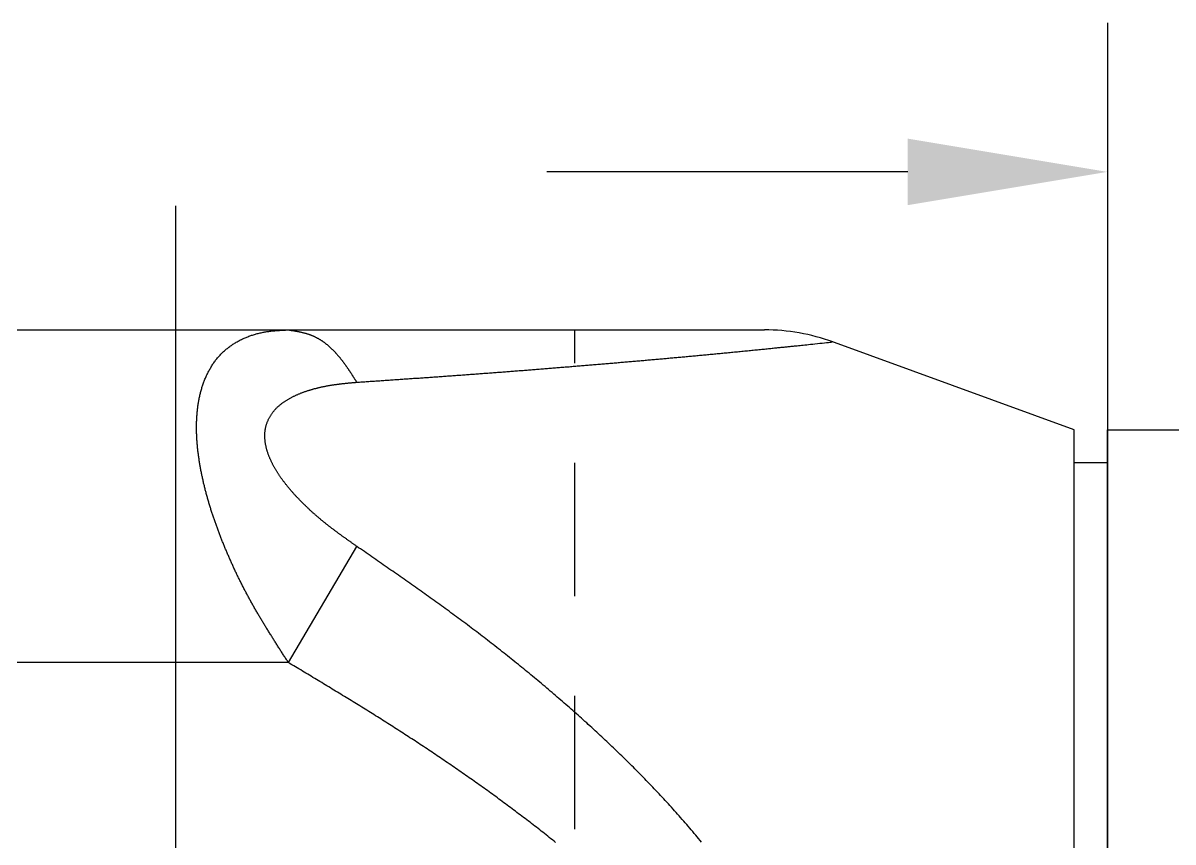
# Model space of a CAD drawing. Extents: x -21 to 142, y 71 to 261.
# Drawn here: x 83.25 to 100.52, y 148.47 to 160.78 of the extents above; entities that cross this region are included whole.
import ezdxf

# ---------------------------------------------------------------- set-up
doc = ezdxf.new("R2010")
doc.units = 0
doc.linetypes.add('CENTER', pattern=[17.5, 13, -1.5, 1.5, -1.5])
doc.linetypes.add('DASHED', pattern=[3.5, 2, -1.5])
doc.layers.get('0').update_dxf_attribs({"linetype": 'CONTINUOUS'})
doc.layers.add('CENTER', color=1, linetype='CENTER')

# ---------------------------------------------------------------- blocks, each defined once
blk = doc.blocks.new('*U3')
blk.add_lwpolyline([(96.539, 158.541), (91.117, 158.541)])
blk.add_solid([(96.539, 159.041), (99.539, 158.541), (96.539, 158.041)])

msp = doc.modelspace()

# ---------------------------------------------------------------- linework, layer by layer
msp.add_line((99.539, 160.778), (99.539, 156.304))
at = {"color": 7, "linetype": 'CONTINUOUS'}
for p, q in [((79.039, 156.167), (94.389, 156.167)), ((99.039, 154.667), (95.384, 155.997)), ((99.039, 132.668), (99.039, 154.667)), ((99.539, 127.667), (99.539, 154.667)), ((99.539, 154.667), (108.699, 154.667)), ((99.539, 154.167), (99.039, 154.167)), ((87.235, 151.167), (88.261, 152.914)), ((87.235, 151.167), (79.039, 151.167))]:
    msp.add_line(p, q, dxfattribs=at)
at = {"color": 3, "linetype": 'DASHED'}
msp.add_line((91.539, 131.167), (91.539, 156.167), dxfattribs=at)
at = {"color": 7}
for points in [[(87.235, 151.167, 0), (87.227, 151.18, 0), (87.219, 151.192, 0), (87.211, 151.204, 0), (87.203, 151.217, 0), (87.195, 151.229, 0), (87.186, 151.242, 0), (87.178, 151.254, 0), (87.171, 151.266, 0), (87.162, 151.279, 0), (87.154, 151.291, 0), (87.146, 151.304, 0), (87.138, 151.316, 0), (87.13, 151.329, 0), (87.122, 151.341, 0), (87.114, 151.353, 0), (87.106, 151.366, 0), (87.098, 151.378, 0), (87.09, 151.391, 0), (87.082, 151.403, 0), (87.074, 151.416, 0), (87.067, 151.428, 0), (87.059, 151.44, 0), (87.051, 151.453, 0), (87.043, 151.465, 0), (87.035, 151.478, 0), (87.027, 151.49, 0), (87.019, 151.503, 0), (87.011, 151.515, 0), (87.003, 151.528, 0), (86.995, 151.54, 0), (86.987, 151.553, 0), (86.98, 151.565, 0), (86.972, 151.578, 0), (86.964, 151.59, 0), (86.956, 151.603, 0), (86.948, 151.615, 0), (86.94, 151.628, 0), (86.933, 151.641, 0), (86.925, 151.653, 0), (86.917, 151.666, 0), (86.909, 151.678, 0), (86.901, 151.691, 0), (86.894, 151.703, 0), (86.886, 151.716, 0), (86.878, 151.729, 0), (86.871, 151.741, 0), (86.863, 151.754, 0), (86.855, 151.766, 0), (86.848, 151.779, 0), (86.84, 151.792, 0), (86.832, 151.804, 0), (86.825, 151.817, 0), (86.817, 151.83, 0), (86.81, 151.842, 0), (86.802, 151.855, 0), (86.795, 151.868, 0), (86.787, 151.881, 0), (86.78, 151.893, 0), (86.772, 151.906, 0), (86.765, 151.919, 0), (86.757, 151.932, 0), (86.75, 151.944, 0), (86.743, 151.957, 0), (86.735, 151.97, 0), (86.728, 151.983, 0), (86.721, 151.996, 0), (86.713, 152.009, 0), (86.706, 152.021, 0), (86.699, 152.034, 0), (86.692, 152.047, 0), (86.684, 152.06, 0), (86.677, 152.073, 0), (86.67, 152.086, 0), (86.663, 152.099, 0), (86.656, 152.112, 0), (86.649, 152.125, 0), (86.642, 152.138, 0), (86.635, 152.151, 0), (86.628, 152.164, 0), (86.621, 152.177, 0), (86.614, 152.19, 0), (86.607, 152.203, 0), (86.6, 152.216, 0), (86.593, 152.229, 0), (86.586, 152.242, 0), (86.579, 152.255, 0), (86.572, 152.268, 0), (86.566, 152.281, 0), (86.559, 152.294, 0), (86.552, 152.308, 0), (86.545, 152.321, 0), (86.539, 152.334, 0), (86.532, 152.347, 0), (86.525, 152.36, 0), (86.519, 152.374, 0), (86.512, 152.387, 0), (86.505, 152.4, 0), (86.499, 152.413, 0), (86.492, 152.426, 0), (86.486, 152.44, 0), (86.479, 152.453, 0), (86.473, 152.466, 0), (86.466, 152.48, 0), (86.46, 152.493, 0), (86.454, 152.506, 0), (86.447, 152.52, 0), (86.441, 152.533, 0), (86.434, 152.546, 0), (86.428, 152.56, 0), (86.422, 152.573, 0), (86.416, 152.587, 0), (86.409, 152.6, 0), (86.403, 152.613, 0), (86.397, 152.627, 0), (86.391, 152.64, 0), (86.385, 152.654, 0), (86.379, 152.667, 0), (86.373, 152.681, 0), (86.367, 152.694, 0), (86.361, 152.708, 0), (86.355, 152.721, 0), (86.349, 152.735, 0), (86.343, 152.748, 0), (86.337, 152.762, 0), (86.331, 152.775, 0), (86.325, 152.789, 0), (86.319, 152.802, 0), (86.313, 152.816, 0), (86.307, 152.83, 0), (86.302, 152.843, 0), (86.296, 152.857, 0), (86.29, 152.87, 0), (86.284, 152.884, 0), (86.279, 152.898, 0), (86.273, 152.911, 0), (86.267, 152.925, 0), (86.262, 152.939, 0), (86.256, 152.952, 0), (86.251, 152.966, 0), (86.245, 152.98, 0), (86.24, 152.994, 0), (86.234, 153.007, 0), (86.229, 153.021, 0), (86.224, 153.035, 0), (86.218, 153.049, 0), (86.213, 153.062, 0), (86.207, 153.076, 0), (86.202, 153.09, 0), (86.197, 153.104, 0), (86.192, 153.118, 0), (86.186, 153.131, 0), (86.181, 153.145, 0), (86.176, 153.159, 0), (86.171, 153.173, 0), (86.166, 153.187, 0), (86.161, 153.201, 0), (86.156, 153.215, 0), (86.151, 153.229, 0), (86.146, 153.243, 0), (86.141, 153.256, 0), (86.136, 153.27, 0), (86.131, 153.284, 0), (86.126, 153.298, 0), (86.121, 153.312, 0), (86.117, 153.326, 0), (86.112, 153.34, 0), (86.107, 153.354, 0), (86.102, 153.368, 0), (86.098, 153.382, 0), (86.093, 153.396, 0), (86.088, 153.41, 0), (86.084, 153.424, 0), (86.079, 153.439, 0), (86.075, 153.453, 0), (86.07, 153.467, 0), (86.066, 153.481, 0), (86.062, 153.495, 0), (86.057, 153.509, 0), (86.053, 153.523, 0), (86.049, 153.537, 0), (86.044, 153.551, 0), (86.04, 153.566, 0), (86.036, 153.58, 0), (86.032, 153.594, 0), (86.028, 153.608, 0), (86.024, 153.622, 0), (86.02, 153.637, 0), (86.016, 153.651, 0), (86.012, 153.665, 0), (86.008, 153.679, 0), (86.004, 153.694, 0), (86, 153.708, 0), (85.996, 153.722, 0), (85.993, 153.737, 0), (85.989, 153.751, 0), (85.985, 153.765, 0), (85.981, 153.779, 0), (85.978, 153.794, 0), (85.974, 153.808, 0), (85.971, 153.823, 0), (85.967, 153.837, 0), (85.964, 153.851, 0), (85.96, 153.866, 0), (85.957, 153.88, 0), (85.954, 153.894, 0), (85.951, 153.909, 0), (85.947, 153.923, 0), (85.944, 153.938, 0), (85.941, 153.952, 0), (85.938, 153.967, 0), (85.935, 153.981, 0), (85.932, 153.996, 0), (85.929, 154.01, 0), (85.926, 154.025, 0), (85.923, 154.039, 0), (85.92, 154.054, 0), (85.918, 154.068, 0), (85.915, 154.083, 0), (85.912, 154.097, 0), (85.91, 154.112, 0), (85.907, 154.126, 0), (85.905, 154.141, 0), (85.902, 154.156, 0), (85.9, 154.17, 0), (85.897, 154.185, 0), (85.895, 154.199, 0), (85.893, 154.214, 0), (85.891, 154.229, 0), (85.888, 154.243, 0), (85.886, 154.258, 0), (85.884, 154.273, 0), (85.882, 154.287, 0), (85.881, 154.302, 0), (85.879, 154.317, 0), (85.877, 154.331, 0), (85.875, 154.346, 0), (85.874, 154.361, 0), (85.872, 154.375, 0), (85.87, 154.39, 0), (85.869, 154.405, 0), (85.867, 154.42, 0), (85.866, 154.434, 0), (85.865, 154.449, 0), (85.864, 154.464, 0), (85.862, 154.479, 0), (85.861, 154.493, 0), (85.86, 154.508, 0), (85.859, 154.523, 0), (85.858, 154.538, 0), (85.858, 154.552, 0), (85.857, 154.567, 0), (85.856, 154.582, 0), (85.856, 154.597, 0), (85.855, 154.612, 0), (85.855, 154.626, 0), (85.854, 154.641, 0), (85.854, 154.656, 0), (85.854, 154.671, 0), (85.854, 154.685, 0), (85.854, 154.7, 0), (85.854, 154.715, 0), (85.854, 154.73, 0), (85.854, 154.745, 0), (85.854, 154.759, 0), (85.855, 154.774, 0), (85.855, 154.789, 0), (85.856, 154.804, 0), (85.856, 154.819, 0), (85.857, 154.833, 0), (85.858, 154.848, 0), (85.859, 154.863, 0), (85.86, 154.878, 0), (85.861, 154.892, 0), (85.862, 154.907, 0), (85.863, 154.922, 0), (85.865, 154.937, 0), (85.866, 154.951, 0), (85.868, 154.966, 0), (85.869, 154.981, 0), (85.871, 154.996, 0), (85.873, 155.01, 0), (85.875, 155.025, 0), (85.877, 155.04, 0), (85.88, 155.054, 0), (85.882, 155.069, 0), (85.884, 155.084, 0), (85.887, 155.098, 0), (85.89, 155.113, 0), (85.892, 155.127, 0), (85.895, 155.142, 0), (85.898, 155.156, 0), (85.901, 155.171, 0), (85.905, 155.185, 0), (85.908, 155.2, 0), (85.912, 155.214, 0), (85.915, 155.228, 0), (85.919, 155.243, 0), (85.923, 155.257, 0), (85.927, 155.271, 0), (85.931, 155.286, 0), (85.935, 155.3, 0), (85.94, 155.314, 0), (85.944, 155.328, 0), (85.949, 155.342, 0), (85.954, 155.356, 0), (85.959, 155.37, 0), (85.964, 155.384, 0), (85.969, 155.398, 0), (85.975, 155.412, 0), (85.98, 155.426, 0), (85.986, 155.44, 0), (85.992, 155.453, 0), (85.998, 155.467, 0), (86.004, 155.48, 0), (86.01, 155.494, 0), (86.016, 155.507, 0), (86.023, 155.521, 0), (86.03, 155.534, 0), (86.037, 155.547, 0), (86.044, 155.56, 0), (86.051, 155.573, 0), (86.058, 155.586, 0), (86.066, 155.599, 0), (86.073, 155.612, 0), (86.081, 155.625, 0), (86.089, 155.637, 0), (86.097, 155.65, 0), (86.105, 155.662, 0), (86.114, 155.674, 0), (86.122, 155.686, 0), (86.131, 155.698, 0), (86.14, 155.71, 0), (86.149, 155.722, 0), (86.158, 155.733, 0), (86.168, 155.745, 0), (86.177, 155.756, 0), (86.187, 155.767, 0), (86.197, 155.778, 0), (86.207, 155.789, 0), (86.217, 155.8, 0), (86.228, 155.81, 0), (86.238, 155.821, 0), (86.249, 155.831, 0), (86.26, 155.841, 0), (86.271, 155.851, 0), (86.282, 155.861, 0), (86.293, 155.871, 0), (86.305, 155.88, 0), (86.316, 155.889, 0), (86.328, 155.898, 0), (86.34, 155.908, 0), (86.352, 155.916, 0), (86.364, 155.925, 0), (86.376, 155.934, 0), (86.388, 155.942, 0), (86.4, 155.95, 0), (86.413, 155.958, 0), (86.425, 155.966, 0), (86.438, 155.974, 0), (86.451, 155.982, 0), (86.464, 155.989, 0), (86.477, 155.996, 0), (86.49, 156.003, 0), (86.503, 156.01, 0), (86.516, 156.017, 0), (86.53, 156.024, 0), (86.543, 156.03, 0), (86.557, 156.036, 0), (86.57, 156.043, 0), (86.584, 156.049, 0), (86.597, 156.054, 0), (86.611, 156.06, 0), (86.625, 156.065, 0), (86.639, 156.071, 0), (86.653, 156.076, 0), (86.667, 156.081, 0), (86.681, 156.086, 0), (86.695, 156.09, 0), (86.709, 156.095, 0), (86.723, 156.099, 0), (86.737, 156.103, 0), (86.751, 156.107, 0), (86.766, 156.111, 0), (86.78, 156.115, 0), (86.794, 156.119, 0), (86.809, 156.122, 0), (86.823, 156.125, 0), (86.838, 156.128, 0), (86.852, 156.131, 0), (86.867, 156.134, 0), (86.881, 156.137, 0), (86.896, 156.139, 0), (86.91, 156.141, 0), (86.925, 156.143, 0), (86.94, 156.145, 0), (86.954, 156.147, 0), (86.969, 156.149, 0), (86.984, 156.151, 0), (86.998, 156.152, 0), (87.013, 156.154, 0), (87.028, 156.155, 0), (87.043, 156.156, 0), (87.057, 156.157, 0), (87.072, 156.158, 0), (87.087, 156.16, 0), (87.102, 156.16, 0), (87.116, 156.161, 0), (87.131, 156.162, 0), (87.146, 156.163, 0), (87.161, 156.164, 0), (87.176, 156.164, 0), (87.19, 156.165, 0), (87.205, 156.166, 0), (87.22, 156.166, 0), (87.235, 156.167, 0)], [(87.235, 156.167, 0), (87.242, 156.166, 0), (87.249, 156.165, 0), (87.256, 156.164, 0), (87.263, 156.163, 0), (87.27, 156.161, 0), (87.277, 156.16, 0), (87.284, 156.159, 0), (87.291, 156.158, 0), (87.298, 156.157, 0), (87.305, 156.156, 0), (87.313, 156.155, 0), (87.32, 156.153, 0), (87.327, 156.152, 0), (87.334, 156.151, 0), (87.341, 156.15, 0), (87.348, 156.148, 0), (87.355, 156.147, 0), (87.362, 156.146, 0), (87.369, 156.145, 0), (87.376, 156.143, 0), (87.383, 156.142, 0), (87.39, 156.141, 0), (87.397, 156.139, 0), (87.404, 156.138, 0), (87.411, 156.136, 0), (87.418, 156.135, 0), (87.424, 156.133, 0), (87.431, 156.132, 0), (87.438, 156.13, 0), (87.445, 156.128, 0), (87.452, 156.127, 0), (87.459, 156.125, 0), (87.466, 156.123, 0), (87.472, 156.122, 0), (87.479, 156.12, 0), (87.486, 156.118, 0), (87.493, 156.116, 0), (87.5, 156.114, 0), (87.506, 156.112, 0), (87.513, 156.11, 0), (87.52, 156.108, 0), (87.526, 156.106, 0), (87.533, 156.104, 0), (87.54, 156.102, 0), (87.546, 156.099, 0), (87.553, 156.097, 0), (87.56, 156.095, 0), (87.566, 156.092, 0), (87.573, 156.09, 0), (87.579, 156.087, 0), (87.586, 156.085, 0), (87.592, 156.082, 0), (87.599, 156.079, 0), (87.605, 156.077, 0), (87.612, 156.074, 0), (87.618, 156.071, 0), (87.624, 156.068, 0), (87.63, 156.065, 0), (87.637, 156.062, 0), (87.643, 156.059, 0), (87.649, 156.055, 0), (87.656, 156.052, 0), (87.662, 156.049, 0), (87.668, 156.045, 0), (87.674, 156.042, 0), (87.68, 156.039, 0), (87.686, 156.035, 0), (87.692, 156.031, 0), (87.698, 156.028, 0), (87.704, 156.024, 0), (87.71, 156.02, 0), (87.716, 156.017, 0), (87.722, 156.013, 0), (87.728, 156.009, 0), (87.734, 156.005, 0), (87.74, 156.001, 0), (87.746, 155.997, 0), (87.752, 155.993, 0), (87.757, 155.989, 0), (87.763, 155.985, 0), (87.769, 155.98, 0), (87.775, 155.976, 0), (87.78, 155.972, 0), (87.786, 155.967, 0), (87.792, 155.963, 0), (87.797, 155.959, 0), (87.803, 155.954, 0), (87.808, 155.95, 0), (87.814, 155.945, 0), (87.819, 155.941, 0), (87.825, 155.936, 0), (87.83, 155.931, 0), (87.836, 155.927, 0), (87.841, 155.922, 0), (87.847, 155.917, 0), (87.852, 155.912, 0), (87.857, 155.908, 0), (87.862, 155.903, 0), (87.868, 155.898, 0), (87.873, 155.893, 0), (87.878, 155.888, 0), (87.883, 155.883, 0), (87.888, 155.878, 0), (87.894, 155.873, 0), (87.899, 155.868, 0), (87.904, 155.863, 0), (87.909, 155.858, 0), (87.914, 155.853, 0), (87.919, 155.847, 0), (87.924, 155.842, 0), (87.929, 155.837, 0), (87.934, 155.832, 0), (87.939, 155.827, 0), (87.943, 155.821, 0), (87.948, 155.816, 0), (87.953, 155.811, 0), (87.958, 155.805, 0), (87.963, 155.8, 0), (87.967, 155.795, 0), (87.972, 155.789, 0), (87.977, 155.784, 0), (87.981, 155.779, 0), (87.986, 155.773, 0), (87.99, 155.768, 0), (87.995, 155.762, 0), (88, 155.757, 0), (88.004, 155.751, 0), (88.009, 155.746, 0), (88.013, 155.74, 0), (88.017, 155.735, 0), (88.022, 155.729, 0), (88.026, 155.724, 0), (88.031, 155.718, 0), (88.035, 155.713, 0), (88.04, 155.707, 0), (88.044, 155.701, 0), (88.048, 155.696, 0), (88.052, 155.69, 0), (88.057, 155.685, 0), (88.061, 155.679, 0), (88.065, 155.673, 0), (88.069, 155.668, 0), (88.073, 155.662, 0), (88.078, 155.656, 0), (88.082, 155.65, 0), (88.086, 155.645, 0), (88.09, 155.639, 0), (88.094, 155.633, 0), (88.098, 155.627, 0), (88.102, 155.622, 0), (88.106, 155.616, 0), (88.11, 155.61, 0), (88.115, 155.604, 0), (88.118, 155.599, 0), (88.123, 155.593, 0), (88.126, 155.587, 0), (88.13, 155.581, 0), (88.135, 155.575, 0), (88.138, 155.569, 0), (88.142, 155.564, 0), (88.146, 155.558, 0), (88.15, 155.552, 0), (88.154, 155.546, 0), (88.158, 155.54, 0), (88.162, 155.534, 0), (88.166, 155.528, 0), (88.17, 155.522, 0), (88.174, 155.517, 0), (88.177, 155.511, 0), (88.181, 155.505, 0), (88.185, 155.499, 0), (88.189, 155.493, 0), (88.193, 155.487, 0), (88.197, 155.481, 0), (88.2, 155.475, 0), (88.204, 155.469, 0), (88.208, 155.463, 0), (88.212, 155.457, 0), (88.216, 155.451, 0), (88.219, 155.445, 0), (88.223, 155.439, 0), (88.227, 155.433, 0), (88.231, 155.427, 0), (88.234, 155.422, 0), (88.238, 155.416, 0), (88.242, 155.41, 0), (88.246, 155.404, 0), (88.249, 155.398, 0), (88.253, 155.392, 0), (88.257, 155.386, 0), (88.261, 155.38, 0)], [(88.261, 155.38, 0), (88.281, 155.381, 0), (88.301, 155.383, 0), (88.322, 155.384, 0), (88.342, 155.385, 0), (88.362, 155.387, 0), (88.383, 155.388, 0), (88.403, 155.39, 0), (88.424, 155.391, 0), (88.444, 155.392, 0), (88.464, 155.394, 0), (88.485, 155.395, 0), (88.505, 155.396, 0), (88.525, 155.398, 0), (88.546, 155.399, 0), (88.566, 155.401, 0), (88.586, 155.402, 0), (88.607, 155.403, 0), (88.627, 155.405, 0), (88.647, 155.406, 0), (88.668, 155.408, 0), (88.688, 155.409, 0), (88.708, 155.41, 0), (88.729, 155.412, 0), (88.749, 155.413, 0), (88.769, 155.415, 0), (88.79, 155.416, 0), (88.81, 155.417, 0), (88.831, 155.419, 0), (88.851, 155.42, 0), (88.871, 155.422, 0), (88.891, 155.423, 0), (88.912, 155.425, 0), (88.932, 155.426, 0), (88.953, 155.427, 0), (88.973, 155.429, 0), (88.993, 155.43, 0), (89.014, 155.432, 0), (89.034, 155.433, 0), (89.054, 155.434, 0), (89.075, 155.436, 0), (89.095, 155.437, 0), (89.115, 155.439, 0), (89.136, 155.44, 0), (89.156, 155.441, 0), (89.176, 155.443, 0), (89.197, 155.444, 0), (89.217, 155.446, 0), (89.237, 155.447, 0), (89.258, 155.449, 0), (89.278, 155.45, 0), (89.298, 155.451, 0), (89.319, 155.453, 0), (89.339, 155.454, 0), (89.359, 155.456, 0), (89.38, 155.457, 0), (89.4, 155.459, 0), (89.42, 155.46, 0), (89.441, 155.462, 0), (89.461, 155.463, 0), (89.481, 155.464, 0), (89.501, 155.466, 0), (89.522, 155.467, 0), (89.542, 155.469, 0), (89.562, 155.47, 0), (89.583, 155.472, 0), (89.603, 155.473, 0), (89.623, 155.475, 0), (89.644, 155.476, 0), (89.664, 155.477, 0), (89.684, 155.479, 0), (89.705, 155.48, 0), (89.725, 155.482, 0), (89.745, 155.483, 0), (89.766, 155.485, 0), (89.786, 155.486, 0), (89.806, 155.488, 0), (89.826, 155.489, 0), (89.847, 155.491, 0), (89.867, 155.492, 0), (89.887, 155.494, 0), (89.908, 155.495, 0), (89.928, 155.497, 0), (89.948, 155.498, 0), (89.969, 155.5, 0), (89.989, 155.501, 0), (90.009, 155.502, 0), (90.029, 155.504, 0), (90.05, 155.505, 0), (90.07, 155.507, 0), (90.09, 155.508, 0), (90.111, 155.51, 0), (90.131, 155.511, 0), (90.151, 155.513, 0), (90.171, 155.515, 0), (90.192, 155.516, 0), (90.212, 155.518, 0), (90.232, 155.519, 0), (90.253, 155.521, 0), (90.273, 155.522, 0), (90.293, 155.524, 0), (90.313, 155.525, 0), (90.334, 155.527, 0), (90.354, 155.528, 0), (90.374, 155.53, 0), (90.394, 155.531, 0), (90.415, 155.533, 0), (90.435, 155.534, 0), (90.455, 155.536, 0), (90.476, 155.537, 0), (90.496, 155.539, 0), (90.516, 155.541, 0), (90.537, 155.542, 0), (90.557, 155.544, 0), (90.577, 155.545, 0), (90.597, 155.547, 0), (90.618, 155.548, 0), (90.638, 155.55, 0), (90.658, 155.551, 0), (90.678, 155.553, 0), (90.699, 155.555, 0), (90.719, 155.556, 0), (90.739, 155.558, 0), (90.76, 155.559, 0), (90.78, 155.561, 0), (90.8, 155.562, 0), (90.82, 155.564, 0), (90.841, 155.566, 0), (90.861, 155.567, 0), (90.881, 155.569, 0), (90.902, 155.57, 0), (90.922, 155.572, 0), (90.942, 155.574, 0), (90.963, 155.575, 0), (90.983, 155.577, 0), (91.003, 155.578, 0), (91.024, 155.58, 0), (91.044, 155.582, 0), (91.064, 155.583, 0), (91.085, 155.585, 0), (91.105, 155.587, 0), (91.125, 155.588, 0), (91.146, 155.59, 0), (91.166, 155.591, 0), (91.186, 155.593, 0), (91.207, 155.595, 0), (91.227, 155.596, 0), (91.248, 155.598, 0), (91.268, 155.6, 0), (91.288, 155.601, 0), (91.309, 155.603, 0), (91.329, 155.605, 0), (91.349, 155.606, 0), (91.37, 155.608, 0), (91.39, 155.61, 0), (91.411, 155.611, 0), (91.431, 155.613, 0), (91.451, 155.614, 0), (91.472, 155.616, 0), (91.492, 155.618, 0), (91.513, 155.62, 0), (91.533, 155.621, 0), (91.553, 155.623, 0), (91.574, 155.625, 0), (91.594, 155.626, 0), (91.615, 155.628, 0), (91.635, 155.63, 0), (91.656, 155.631, 0), (91.676, 155.633, 0), (91.697, 155.635, 0), (91.717, 155.636, 0), (91.738, 155.638, 0), (91.758, 155.64, 0), (91.778, 155.642, 0), (91.799, 155.643, 0), (91.82, 155.645, 0), (91.84, 155.647, 0), (91.86, 155.648, 0), (91.881, 155.65, 0), (91.901, 155.652, 0), (91.922, 155.654, 0), (91.942, 155.655, 0), (91.963, 155.657, 0), (91.983, 155.659, 0), (92.004, 155.66, 0), (92.024, 155.662, 0), (92.044, 155.664, 0), (92.065, 155.666, 0), (92.085, 155.667, 0), (92.106, 155.669, 0), (92.126, 155.671, 0), (92.147, 155.673, 0), (92.167, 155.674, 0), (92.187, 155.676, 0), (92.208, 155.678, 0), (92.228, 155.68, 0), (92.248, 155.681, 0), (92.269, 155.683, 0), (92.289, 155.685, 0), (92.309, 155.687, 0), (92.33, 155.688, 0), (92.35, 155.69, 0), (92.37, 155.692, 0), (92.39, 155.694, 0), (92.411, 155.695, 0), (92.431, 155.697, 0), (92.451, 155.699, 0), (92.471, 155.701, 0), (92.492, 155.702, 0), (92.512, 155.704, 0), (92.532, 155.706, 0), (92.552, 155.708, 0), (92.572, 155.709, 0), (92.592, 155.711, 0), (92.612, 155.713, 0), (92.632, 155.715, 0), (92.652, 155.716, 0), (92.673, 155.718, 0), (92.693, 155.72, 0), (92.713, 155.722, 0), (92.733, 155.723, 0), (92.752, 155.725, 0), (92.772, 155.727, 0), (92.792, 155.729, 0), (92.812, 155.731, 0), (92.832, 155.732, 0), (92.852, 155.734, 0), (92.872, 155.736, 0), (92.891, 155.738, 0), (92.911, 155.739, 0), (92.931, 155.741, 0), (92.951, 155.743, 0), (92.971, 155.745, 0), (92.99, 155.746, 0), (93.01, 155.748, 0), (93.03, 155.75, 0), (93.05, 155.752, 0), (93.07, 155.754, 0), (93.089, 155.755, 0), (93.109, 155.757, 0), (93.129, 155.759, 0), (93.149, 155.761, 0), (93.169, 155.763, 0), (93.189, 155.764, 0), (93.208, 155.766, 0), (93.228, 155.768, 0), (93.248, 155.77, 0), (93.268, 155.772, 0), (93.288, 155.774, 0), (93.308, 155.775, 0), (93.328, 155.777, 0), (93.348, 155.779, 0), (93.368, 155.781, 0), (93.389, 155.783, 0), (93.409, 155.785, 0), (93.429, 155.787, 0), (93.449, 155.789, 0), (93.47, 155.79, 0), (93.49, 155.792, 0), (93.511, 155.794, 0), (93.531, 155.796, 0), (93.552, 155.798, 0), (93.573, 155.8, 0), (93.593, 155.802, 0), (93.614, 155.804, 0), (93.635, 155.806, 0), (93.656, 155.808, 0), (93.677, 155.81, 0), (93.698, 155.812, 0), (93.719, 155.814, 0), (93.74, 155.816, 0), (93.761, 155.818, 0), (93.783, 155.82, 0), (93.804, 155.822, 0), (93.826, 155.824, 0), (93.848, 155.826, 0), (93.869, 155.829, 0), (93.891, 155.831, 0), (93.913, 155.833, 0), (93.935, 155.835, 0), (93.957, 155.837, 0), (93.979, 155.839, 0), (94.001, 155.841, 0), (94.023, 155.844, 0), (94.045, 155.846, 0), (94.067, 155.848, 0), (94.089, 155.85, 0), (94.111, 155.852, 0), (94.133, 155.854, 0), (94.155, 155.857, 0), (94.177, 155.859, 0), (94.198, 155.861, 0), (94.219, 155.863, 0), (94.241, 155.865, 0), (94.262, 155.867, 0), (94.283, 155.869, 0), (94.304, 155.871, 0), (94.325, 155.873, 0), (94.345, 155.875, 0), (94.365, 155.877, 0), (94.386, 155.879, 0), (94.405, 155.881, 0), (94.425, 155.883, 0), (94.445, 155.885, 0), (94.464, 155.887, 0), (94.482, 155.889, 0), (94.501, 155.891, 0), (94.519, 155.893, 0), (94.537, 155.895, 0), (94.555, 155.896, 0), (94.572, 155.898, 0), (94.589, 155.9, 0), (94.605, 155.901, 0), (94.621, 155.903, 0), (94.637, 155.905, 0), (94.652, 155.906, 0), (94.667, 155.908, 0), (94.682, 155.909, 0), (94.697, 155.911, 0), (94.712, 155.912, 0), (94.726, 155.914, 0), (94.741, 155.915, 0), (94.757, 155.917, 0), (94.772, 155.918, 0), (94.788, 155.92, 0), (94.805, 155.922, 0), (94.822, 155.923, 0), (94.84, 155.925, 0), (94.859, 155.927, 0), (94.878, 155.929, 0), (94.899, 155.931, 0), (94.921, 155.934, 0), (94.944, 155.936, 0), (94.968, 155.939, 0), (94.994, 155.941, 0), (95.021, 155.944, 0), (95.049, 155.947, 0), (95.079, 155.95, 0), (95.111, 155.954, 0), (95.145, 155.957, 0), (95.181, 155.961, 0), (95.217, 155.965, 0), (95.253, 155.969, 0), (95.288, 155.973, 0), (95.32, 155.976, 0), (95.349, 155.979, 0), (95.373, 155.982, 0), (95.391, 155.984, 0), (95.403, 155.985, 0), (95.406, 155.985, 0), (95.401, 155.985, 0), (95.386, 155.983, 0)], [(95.405, 155.985, 0), (95.405, 155.985, 0), (95.405, 155.985, 0), (95.405, 155.985, 0), (95.405, 155.985, 0), (95.405, 155.985, 0), (95.405, 155.985, 0), (95.404, 155.985, 0), (95.404, 155.985, 0), (95.404, 155.985, 0), (95.404, 155.985, 0), (95.404, 155.985, 0), (95.404, 155.985, 0), (95.404, 155.985, 0), (95.404, 155.985, 0), (95.403, 155.985, 0), (95.403, 155.985, 0), (95.403, 155.985, 0), (95.403, 155.985, 0), (95.403, 155.985, 0), (95.403, 155.985, 0), (95.403, 155.985, 0), (95.403, 155.985, 0), (95.403, 155.985, 0), (95.402, 155.985, 0), (95.402, 155.985, 0), (95.402, 155.985, 0), (95.402, 155.985, 0), (95.402, 155.985, 0), (95.402, 155.985, 0), (95.402, 155.985, 0), (95.402, 155.985, 0), (95.402, 155.985, 0), (95.401, 155.985, 0), (95.401, 155.985, 0), (95.401, 155.985, 0), (95.401, 155.985, 0), (95.401, 155.985, 0), (95.401, 155.985, 0), (95.401, 155.985, 0), (95.4, 155.985, 0), (95.4, 155.985, 0), (95.4, 155.985, 0), (95.4, 155.985, 0), (95.4, 155.985, 0), (95.4, 155.985, 0), (95.4, 155.985, 0), (95.4, 155.985, 0), (95.4, 155.985, 0), (95.399, 155.985, 0), (95.399, 155.985, 0), (95.399, 155.985, 0), (95.399, 155.985, 0), (95.399, 155.985, 0), (95.399, 155.985, 0), (95.399, 155.985, 0), (95.398, 155.984, 0), (95.398, 155.984, 0), (95.398, 155.984, 0), (95.398, 155.984, 0), (95.398, 155.984, 0), (95.398, 155.984, 0), (95.398, 155.984, 0), (95.398, 155.984, 0), (95.398, 155.984, 0), (95.397, 155.984, 0), (95.397, 155.984, 0), (95.397, 155.984, 0), (95.397, 155.984, 0), (95.397, 155.984, 0), (95.397, 155.984, 0), (95.397, 155.984, 0), (95.397, 155.984, 0), (95.396, 155.984, 0), (95.396, 155.984, 0), (95.396, 155.984, 0), (95.396, 155.984, 0), (95.396, 155.984, 0), (95.396, 155.984, 0), (95.396, 155.984, 0), (95.396, 155.984, 0), (95.395, 155.984, 0), (95.395, 155.984, 0), (95.395, 155.984, 0), (95.395, 155.984, 0), (95.395, 155.984, 0), (95.395, 155.984, 0), (95.395, 155.984, 0), (95.395, 155.984, 0), (95.394, 155.984, 0), (95.394, 155.984, 0), (95.394, 155.984, 0), (95.394, 155.984, 0), (95.394, 155.984, 0), (95.394, 155.984, 0), (95.394, 155.984, 0), (95.394, 155.984, 0), (95.394, 155.984, 0), (95.393, 155.984, 0), (95.393, 155.984, 0), (95.393, 155.984, 0), (95.393, 155.984, 0), (95.393, 155.984, 0), (95.393, 155.984, 0), (95.393, 155.984, 0), (95.393, 155.984, 0), (95.392, 155.984, 0), (95.392, 155.984, 0), (95.392, 155.984, 0), (95.392, 155.984, 0), (95.392, 155.984, 0), (95.392, 155.984, 0), (95.392, 155.984, 0), (95.392, 155.984, 0), (95.391, 155.984, 0), (95.391, 155.984, 0), (95.391, 155.984, 0), (95.391, 155.984, 0), (95.391, 155.984, 0), (95.391, 155.984, 0), (95.391, 155.984, 0), (95.391, 155.984, 0), (95.391, 155.984, 0), (95.39, 155.984, 0), (95.39, 155.984, 0), (95.39, 155.984, 0), (95.39, 155.984, 0), (95.39, 155.984, 0), (95.39, 155.984, 0), (95.39, 155.984, 0), (95.389, 155.984, 0), (95.389, 155.983, 0), (95.389, 155.983, 0), (95.389, 155.983, 0), (95.389, 155.983, 0), (95.389, 155.983, 0), (95.389, 155.983, 0), (95.389, 155.983, 0), (95.388, 155.983, 0), (95.388, 155.983, 0), (95.388, 155.983, 0), (95.388, 155.983, 0), (95.388, 155.983, 0), (95.388, 155.983, 0), (95.388, 155.983, 0), (95.388, 155.983, 0), (95.388, 155.983, 0), (95.387, 155.983, 0), (95.387, 155.983, 0), (95.387, 155.983, 0), (95.387, 155.983, 0), (95.387, 155.983, 0), (95.387, 155.983, 0), (95.387, 155.983, 0), (95.387, 155.983, 0), (95.386, 155.983, 0), (95.386, 155.983, 0), (95.386, 155.983, 0), (95.386, 155.983, 0), (95.386, 155.983, 0)], [(88.261, 152.914, 0), (88.253, 152.919, 0), (88.245, 152.925, 0), (88.237, 152.931, 0), (88.229, 152.936, 0), (88.222, 152.942, 0), (88.214, 152.947, 0), (88.206, 152.953, 0), (88.198, 152.958, 0), (88.19, 152.964, 0), (88.183, 152.969, 0), (88.175, 152.975, 0), (88.167, 152.98, 0), (88.159, 152.986, 0), (88.151, 152.992, 0), (88.143, 152.997, 0), (88.136, 153.003, 0), (88.128, 153.008, 0), (88.12, 153.014, 0), (88.112, 153.019, 0), (88.104, 153.025, 0), (88.097, 153.031, 0), (88.089, 153.036, 0), (88.081, 153.042, 0), (88.073, 153.047, 0), (88.065, 153.053, 0), (88.058, 153.059, 0), (88.05, 153.064, 0), (88.042, 153.07, 0), (88.034, 153.075, 0), (88.027, 153.081, 0), (88.019, 153.087, 0), (88.011, 153.092, 0), (88.003, 153.098, 0), (87.996, 153.104, 0), (87.988, 153.109, 0), (87.98, 153.115, 0), (87.973, 153.121, 0), (87.965, 153.126, 0), (87.957, 153.132, 0), (87.95, 153.138, 0), (87.942, 153.144, 0), (87.934, 153.149, 0), (87.927, 153.155, 0), (87.919, 153.161, 0), (87.911, 153.167, 0), (87.904, 153.172, 0), (87.896, 153.178, 0), (87.888, 153.184, 0), (87.881, 153.19, 0), (87.873, 153.196, 0), (87.866, 153.201, 0), (87.858, 153.207, 0), (87.85, 153.213, 0), (87.843, 153.219, 0), (87.835, 153.225, 0), (87.828, 153.231, 0), (87.82, 153.237, 0), (87.813, 153.243, 0), (87.805, 153.249, 0), (87.798, 153.255, 0), (87.79, 153.261, 0), (87.783, 153.267, 0), (87.775, 153.273, 0), (87.768, 153.279, 0), (87.76, 153.285, 0), (87.753, 153.291, 0), (87.746, 153.297, 0), (87.738, 153.303, 0), (87.731, 153.309, 0), (87.723, 153.315, 0), (87.716, 153.321, 0), (87.709, 153.327, 0), (87.701, 153.333, 0), (87.694, 153.339, 0), (87.687, 153.346, 0), (87.679, 153.352, 0), (87.672, 153.358, 0), (87.665, 153.364, 0), (87.657, 153.371, 0), (87.65, 153.377, 0), (87.643, 153.383, 0), (87.636, 153.389, 0), (87.629, 153.396, 0), (87.621, 153.402, 0), (87.614, 153.408, 0), (87.607, 153.415, 0), (87.6, 153.421, 0), (87.593, 153.428, 0), (87.586, 153.434, 0), (87.579, 153.44, 0), (87.571, 153.447, 0), (87.564, 153.453, 0), (87.557, 153.46, 0), (87.55, 153.466, 0), (87.543, 153.473, 0), (87.536, 153.479, 0), (87.529, 153.486, 0), (87.522, 153.493, 0), (87.515, 153.499, 0), (87.508, 153.506, 0), (87.501, 153.512, 0), (87.495, 153.519, 0), (87.488, 153.526, 0), (87.481, 153.532, 0), (87.474, 153.539, 0), (87.467, 153.546, 0), (87.46, 153.552, 0), (87.453, 153.559, 0), (87.447, 153.566, 0), (87.44, 153.573, 0), (87.433, 153.58, 0), (87.426, 153.586, 0), (87.42, 153.593, 0), (87.413, 153.6, 0), (87.406, 153.607, 0), (87.4, 153.614, 0), (87.393, 153.621, 0), (87.386, 153.628, 0), (87.38, 153.635, 0), (87.373, 153.642, 0), (87.366, 153.649, 0), (87.36, 153.656, 0), (87.353, 153.663, 0), (87.347, 153.67, 0), (87.34, 153.677, 0), (87.334, 153.684, 0), (87.327, 153.691, 0), (87.321, 153.698, 0), (87.314, 153.705, 0), (87.308, 153.712, 0), (87.302, 153.719, 0), (87.295, 153.727, 0), (87.289, 153.734, 0), (87.283, 153.741, 0), (87.276, 153.748, 0), (87.27, 153.756, 0), (87.264, 153.763, 0), (87.258, 153.77, 0), (87.251, 153.777, 0), (87.245, 153.785, 0), (87.239, 153.792, 0), (87.233, 153.8, 0), (87.227, 153.807, 0), (87.221, 153.814, 0), (87.215, 153.822, 0), (87.209, 153.829, 0), (87.203, 153.837, 0), (87.197, 153.844, 0), (87.191, 153.852, 0), (87.185, 153.86, 0), (87.179, 153.867, 0), (87.173, 153.875, 0), (87.168, 153.882, 0), (87.162, 153.89, 0), (87.156, 153.898, 0), (87.15, 153.905, 0), (87.145, 153.913, 0), (87.139, 153.921, 0), (87.133, 153.929, 0), (87.128, 153.936, 0), (87.122, 153.944, 0), (87.117, 153.952, 0), (87.111, 153.96, 0), (87.106, 153.968, 0), (87.101, 153.976, 0), (87.095, 153.984, 0), (87.09, 153.992, 0), (87.085, 154, 0), (87.079, 154.008, 0), (87.074, 154.016, 0), (87.069, 154.024, 0), (87.064, 154.032, 0), (87.059, 154.04, 0), (87.054, 154.048, 0), (87.049, 154.057, 0), (87.044, 154.065, 0), (87.039, 154.073, 0), (87.034, 154.081, 0), (87.029, 154.09, 0), (87.025, 154.098, 0), (87.02, 154.106, 0), (87.015, 154.115, 0), (87.01, 154.123, 0), (87.006, 154.132, 0), (87.001, 154.14, 0), (86.997, 154.149, 0), (86.993, 154.157, 0), (86.988, 154.166, 0), (86.984, 154.174, 0), (86.98, 154.183, 0), (86.976, 154.192, 0), (86.972, 154.2, 0), (86.968, 154.209, 0), (86.964, 154.218, 0), (86.96, 154.227, 0), (86.956, 154.236, 0), (86.952, 154.244, 0), (86.948, 154.253, 0), (86.945, 154.262, 0), (86.941, 154.271, 0), (86.938, 154.28, 0), (86.935, 154.289, 0), (86.931, 154.298, 0), (86.928, 154.307, 0), (86.925, 154.316, 0), (86.922, 154.325, 0), (86.919, 154.335, 0), (86.916, 154.344, 0), (86.913, 154.353, 0), (86.911, 154.362, 0), (86.908, 154.372, 0), (86.906, 154.381, 0), (86.903, 154.39, 0), (86.901, 154.4, 0), (86.899, 154.409, 0), (86.897, 154.419, 0), (86.895, 154.428, 0), (86.893, 154.437, 0), (86.891, 154.447, 0), (86.889, 154.457, 0), (86.888, 154.466, 0), (86.886, 154.476, 0), (86.885, 154.485, 0), (86.884, 154.495, 0), (86.883, 154.504, 0), (86.882, 154.514, 0), (86.881, 154.524, 0), (86.88, 154.533, 0), (86.88, 154.543, 0), (86.879, 154.553, 0), (86.879, 154.562, 0), (86.879, 154.572, 0), (86.879, 154.581, 0), (86.879, 154.591, 0), (86.879, 154.601, 0), (86.88, 154.61, 0), (86.881, 154.62, 0), (86.881, 154.629, 0), (86.882, 154.639, 0), (86.883, 154.649, 0), (86.885, 154.658, 0), (86.886, 154.668, 0), (86.888, 154.677, 0), (86.889, 154.687, 0), (86.891, 154.696, 0), (86.894, 154.705, 0), (86.896, 154.715, 0), (86.898, 154.724, 0), (86.901, 154.733, 0), (86.904, 154.743, 0), (86.906, 154.752, 0), (86.909, 154.761, 0), (86.913, 154.77, 0), (86.916, 154.779, 0), (86.92, 154.788, 0), (86.923, 154.797, 0), (86.927, 154.806, 0), (86.931, 154.815, 0), (86.935, 154.824, 0), (86.939, 154.833, 0), (86.944, 154.841, 0), (86.948, 154.85, 0), (86.953, 154.858, 0), (86.958, 154.867, 0), (86.963, 154.875, 0), (86.968, 154.883, 0), (86.973, 154.891, 0), (86.978, 154.899, 0), (86.984, 154.907, 0), (86.989, 154.915, 0), (86.995, 154.923, 0), (87.001, 154.931, 0), (87.007, 154.938, 0), (87.013, 154.946, 0), (87.019, 154.953, 0), (87.025, 154.96, 0), (87.032, 154.968, 0), (87.038, 154.975, 0), (87.045, 154.982, 0), (87.052, 154.989, 0), (87.058, 154.995, 0), (87.065, 155.002, 0), (87.072, 155.009, 0), (87.079, 155.015, 0), (87.086, 155.022, 0), (87.094, 155.028, 0), (87.101, 155.034, 0), (87.108, 155.041, 0), (87.116, 155.047, 0), (87.123, 155.053, 0), (87.131, 155.059, 0), (87.139, 155.064, 0), (87.147, 155.07, 0), (87.154, 155.076, 0), (87.162, 155.082, 0), (87.17, 155.087, 0), (87.178, 155.092, 0), (87.186, 155.098, 0), (87.194, 155.103, 0), (87.202, 155.108, 0), (87.211, 155.113, 0), (87.219, 155.118, 0), (87.227, 155.123, 0), (87.235, 155.128, 0), (87.244, 155.133, 0), (87.252, 155.138, 0), (87.26, 155.143, 0), (87.269, 155.147, 0), (87.278, 155.152, 0), (87.286, 155.156, 0), (87.294, 155.16, 0), (87.303, 155.165, 0), (87.312, 155.169, 0), (87.32, 155.173, 0), (87.329, 155.177, 0), (87.338, 155.181, 0), (87.346, 155.185, 0), (87.355, 155.189, 0), (87.364, 155.193, 0), (87.373, 155.197, 0), (87.382, 155.201, 0), (87.39, 155.205, 0), (87.399, 155.208, 0), (87.408, 155.212, 0), (87.417, 155.215, 0), (87.426, 155.219, 0), (87.435, 155.222, 0), (87.444, 155.226, 0), (87.453, 155.229, 0), (87.462, 155.232, 0), (87.471, 155.235, 0), (87.48, 155.239, 0), (87.489, 155.242, 0), (87.498, 155.245, 0), (87.507, 155.248, 0), (87.516, 155.251, 0), (87.526, 155.254, 0), (87.535, 155.257, 0), (87.544, 155.26, 0), (87.553, 155.262, 0), (87.562, 155.265, 0), (87.571, 155.268, 0), (87.581, 155.271, 0), (87.59, 155.273, 0), (87.599, 155.276, 0), (87.608, 155.279, 0), (87.618, 155.281, 0), (87.627, 155.284, 0), (87.636, 155.286, 0), (87.645, 155.288, 0), (87.655, 155.291, 0), (87.664, 155.293, 0), (87.673, 155.296, 0), (87.683, 155.298, 0), (87.692, 155.3, 0), (87.701, 155.302, 0), (87.711, 155.304, 0), (87.72, 155.306, 0), (87.729, 155.309, 0), (87.739, 155.311, 0), (87.748, 155.313, 0), (87.757, 155.315, 0), (87.767, 155.317, 0), (87.776, 155.318, 0), (87.786, 155.32, 0), (87.795, 155.322, 0), (87.804, 155.324, 0), (87.814, 155.326, 0), (87.823, 155.327, 0), (87.833, 155.329, 0), (87.842, 155.331, 0), (87.852, 155.332, 0), (87.861, 155.334, 0), (87.871, 155.336, 0), (87.88, 155.337, 0), (87.889, 155.339, 0), (87.899, 155.34, 0), (87.908, 155.342, 0), (87.918, 155.343, 0), (87.927, 155.344, 0), (87.937, 155.346, 0), (87.946, 155.347, 0), (87.956, 155.348, 0), (87.965, 155.35, 0), (87.975, 155.351, 0), (87.984, 155.352, 0), (87.994, 155.353, 0), (88.003, 155.354, 0), (88.013, 155.355, 0), (88.022, 155.357, 0), (88.032, 155.358, 0), (88.041, 155.359, 0), (88.051, 155.36, 0), (88.06, 155.361, 0), (88.07, 155.362, 0), (88.079, 155.363, 0), (88.089, 155.364, 0), (88.099, 155.365, 0), (88.108, 155.366, 0), (88.118, 155.367, 0), (88.127, 155.368, 0), (88.137, 155.369, 0), (88.146, 155.369, 0), (88.156, 155.37, 0), (88.165, 155.371, 0), (88.175, 155.372, 0), (88.184, 155.373, 0), (88.194, 155.374, 0), (88.204, 155.375, 0), (88.213, 155.376, 0), (88.222, 155.376, 0), (88.232, 155.377, 0), (88.242, 155.378, 0), (88.251, 155.379, 0), (88.261, 155.38, 0)], [(93.441, 148.469, 0), (93.419, 148.496, 0), (93.397, 148.523, 0), (93.375, 148.549, 0), (93.353, 148.576, 0), (93.33, 148.602, 0), (93.308, 148.629, 0), (93.286, 148.655, 0), (93.263, 148.682, 0), (93.241, 148.708, 0), (93.218, 148.734, 0), (93.196, 148.76, 0), (93.173, 148.787, 0), (93.15, 148.813, 0), (93.127, 148.839, 0), (93.105, 148.865, 0), (93.082, 148.891, 0), (93.059, 148.916, 0), (93.036, 148.942, 0), (93.013, 148.968, 0), (92.989, 148.994, 0), (92.966, 149.019, 0), (92.943, 149.045, 0), (92.92, 149.071, 0), (92.896, 149.096, 0), (92.873, 149.121, 0), (92.849, 149.147, 0), (92.826, 149.172, 0), (92.802, 149.197, 0), (92.778, 149.223, 0), (92.755, 149.248, 0), (92.731, 149.273, 0), (92.707, 149.298, 0), (92.683, 149.323, 0), (92.659, 149.348, 0), (92.635, 149.373, 0), (92.611, 149.398, 0), (92.587, 149.423, 0), (92.563, 149.447, 0), (92.539, 149.472, 0), (92.514, 149.497, 0), (92.49, 149.521, 0), (92.466, 149.546, 0), (92.441, 149.571, 0), (92.417, 149.595, 0), (92.392, 149.619, 0), (92.368, 149.644, 0), (92.343, 149.668, 0), (92.319, 149.692, 0), (92.294, 149.717, 0), (92.269, 149.741, 0), (92.245, 149.765, 0), (92.22, 149.789, 0), (92.195, 149.813, 0), (92.17, 149.837, 0), (92.145, 149.861, 0), (92.12, 149.885, 0), (92.095, 149.909, 0), (92.07, 149.933, 0), (92.045, 149.957, 0), (92.02, 149.98, 0), (91.994, 150.004, 0), (91.969, 150.028, 0), (91.944, 150.051, 0), (91.919, 150.075, 0), (91.893, 150.098, 0), (91.868, 150.122, 0), (91.842, 150.145, 0), (91.817, 150.169, 0), (91.791, 150.192, 0), (91.766, 150.215, 0), (91.74, 150.239, 0), (91.715, 150.262, 0), (91.689, 150.285, 0), (91.663, 150.308, 0), (91.637, 150.331, 0), (91.612, 150.354, 0), (91.586, 150.377, 0), (91.56, 150.4, 0), (91.534, 150.423, 0), (91.508, 150.446, 0), (91.482, 150.469, 0), (91.456, 150.492, 0), (91.43, 150.515, 0), (91.404, 150.537, 0), (91.378, 150.56, 0), (91.352, 150.583, 0), (91.326, 150.605, 0), (91.299, 150.628, 0), (91.273, 150.651, 0), (91.247, 150.673, 0), (91.221, 150.696, 0), (91.195, 150.718, 0), (91.168, 150.741, 0), (91.142, 150.763, 0), (91.115, 150.785, 0), (91.089, 150.808, 0), (91.062, 150.83, 0), (91.036, 150.852, 0), (91.009, 150.874, 0), (90.983, 150.897, 0), (90.956, 150.919, 0), (90.93, 150.941, 0), (90.903, 150.963, 0), (90.876, 150.985, 0), (90.85, 151.007, 0), (90.823, 151.029, 0), (90.796, 151.051, 0), (90.769, 151.073, 0), (90.743, 151.094, 0), (90.716, 151.116, 0), (90.689, 151.138, 0), (90.662, 151.16, 0), (90.635, 151.181, 0), (90.608, 151.203, 0), (90.581, 151.225, 0), (90.554, 151.246, 0), (90.527, 151.268, 0), (90.5, 151.289, 0), (90.473, 151.311, 0), (90.445, 151.332, 0), (90.418, 151.354, 0), (90.391, 151.375, 0), (90.364, 151.396, 0), (90.337, 151.418, 0), (90.309, 151.439, 0), (90.282, 151.46, 0), (90.255, 151.481, 0), (90.227, 151.503, 0), (90.2, 151.524, 0), (90.173, 151.545, 0), (90.145, 151.566, 0), (90.118, 151.587, 0), (90.09, 151.608, 0), (90.063, 151.629, 0), (90.035, 151.65, 0), (90.007, 151.67, 0), (89.98, 151.691, 0), (89.952, 151.712, 0), (89.925, 151.733, 0), (89.897, 151.754, 0), (89.869, 151.774, 0), (89.841, 151.795, 0), (89.814, 151.816, 0), (89.786, 151.836, 0), (89.758, 151.857, 0), (89.73, 151.877, 0), (89.702, 151.898, 0), (89.674, 151.918, 0), (89.647, 151.939, 0), (89.619, 151.959, 0), (89.591, 151.979, 0), (89.563, 152, 0), (89.535, 152.02, 0), (89.507, 152.04, 0), (89.479, 152.06, 0), (89.451, 152.081, 0), (89.423, 152.101, 0), (89.394, 152.121, 0), (89.366, 152.141, 0), (89.338, 152.161, 0), (89.31, 152.181, 0), (89.282, 152.201, 0), (89.254, 152.221, 0), (89.226, 152.242, 0), (89.197, 152.262, 0), (89.169, 152.282, 0), (89.141, 152.301, 0), (89.113, 152.321, 0), (89.084, 152.341, 0), (89.056, 152.361, 0), (89.028, 152.381, 0), (88.999, 152.401, 0), (88.971, 152.421, 0), (88.943, 152.441, 0), (88.915, 152.461, 0), (88.886, 152.48, 0), (88.858, 152.5, 0), (88.829, 152.52, 0), (88.801, 152.54, 0), (88.773, 152.559, 0), (88.744, 152.579, 0), (88.716, 152.599, 0), (88.688, 152.619, 0), (88.659, 152.638, 0), (88.631, 152.658, 0), (88.602, 152.678, 0), (88.574, 152.698, 0), (88.545, 152.717, 0), (88.517, 152.737, 0), (88.488, 152.757, 0), (88.46, 152.776, 0), (88.431, 152.796, 0), (88.403, 152.816, 0), (88.375, 152.835, 0), (88.346, 152.855, 0), (88.318, 152.875, 0), (88.289, 152.894, 0), (88.261, 152.914, 0)], [(91.249, 148.465, 0), (91.225, 148.484, 0), (91.201, 148.503, 0), (91.177, 148.522, 0), (91.153, 148.541, 0), (91.129, 148.56, 0), (91.105, 148.58, 0), (91.081, 148.599, 0), (91.057, 148.618, 0), (91.033, 148.636, 0), (91.009, 148.655, 0), (90.985, 148.674, 0), (90.96, 148.693, 0), (90.936, 148.712, 0), (90.912, 148.731, 0), (90.888, 148.749, 0), (90.864, 148.768, 0), (90.839, 148.787, 0), (90.815, 148.805, 0), (90.79, 148.824, 0), (90.766, 148.843, 0), (90.742, 148.861, 0), (90.717, 148.88, 0), (90.693, 148.898, 0), (90.668, 148.917, 0), (90.644, 148.935, 0), (90.619, 148.953, 0), (90.595, 148.972, 0), (90.57, 148.99, 0), (90.546, 149.008, 0), (90.521, 149.027, 0), (90.496, 149.045, 0), (90.472, 149.063, 0), (90.447, 149.081, 0), (90.422, 149.099, 0), (90.397, 149.118, 0), (90.373, 149.136, 0), (90.348, 149.154, 0), (90.323, 149.172, 0), (90.298, 149.19, 0), (90.274, 149.208, 0), (90.249, 149.226, 0), (90.224, 149.244, 0), (90.199, 149.262, 0), (90.174, 149.279, 0), (90.149, 149.297, 0), (90.124, 149.315, 0), (90.099, 149.333, 0), (90.074, 149.351, 0), (90.049, 149.368, 0), (90.024, 149.386, 0), (89.999, 149.404, 0), (89.974, 149.421, 0), (89.949, 149.439, 0), (89.924, 149.457, 0), (89.899, 149.474, 0), (89.874, 149.492, 0), (89.848, 149.509, 0), (89.823, 149.527, 0), (89.798, 149.544, 0), (89.773, 149.562, 0), (89.748, 149.579, 0), (89.722, 149.597, 0), (89.697, 149.614, 0), (89.672, 149.631, 0), (89.647, 149.649, 0), (89.621, 149.666, 0), (89.596, 149.683, 0), (89.571, 149.7, 0), (89.545, 149.718, 0), (89.52, 149.735, 0), (89.495, 149.752, 0), (89.469, 149.769, 0), (89.444, 149.786, 0), (89.418, 149.803, 0), (89.393, 149.82, 0), (89.367, 149.837, 0), (89.342, 149.854, 0), (89.316, 149.871, 0), (89.291, 149.888, 0), (89.265, 149.905, 0), (89.24, 149.922, 0), (89.214, 149.939, 0), (89.189, 149.956, 0), (89.163, 149.973, 0), (89.137, 149.99, 0), (89.112, 150.007, 0), (89.086, 150.023, 0), (89.06, 150.04, 0), (89.035, 150.057, 0), (89.009, 150.073, 0), (88.983, 150.09, 0), (88.957, 150.107, 0), (88.932, 150.123, 0), (88.906, 150.14, 0), (88.88, 150.157, 0), (88.854, 150.173, 0), (88.829, 150.19, 0), (88.803, 150.206, 0), (88.777, 150.223, 0), (88.751, 150.239, 0), (88.725, 150.255, 0), (88.699, 150.272, 0), (88.673, 150.288, 0), (88.647, 150.305, 0), (88.621, 150.321, 0), (88.596, 150.337, 0), (88.57, 150.354, 0), (88.543, 150.37, 0), (88.518, 150.386, 0), (88.492, 150.402, 0), (88.466, 150.419, 0), (88.44, 150.435, 0), (88.413, 150.451, 0), (88.388, 150.467, 0), (88.361, 150.483, 0), (88.335, 150.499, 0), (88.309, 150.516, 0), (88.283, 150.532, 0), (88.257, 150.548, 0), (88.231, 150.564, 0), (88.205, 150.58, 0), (88.179, 150.596, 0), (88.153, 150.612, 0), (88.127, 150.628, 0), (88.1, 150.644, 0), (88.074, 150.66, 0), (88.048, 150.676, 0), (88.022, 150.692, 0), (87.996, 150.708, 0), (87.97, 150.724, 0), (87.943, 150.74, 0), (87.917, 150.756, 0), (87.891, 150.771, 0), (87.865, 150.787, 0), (87.839, 150.803, 0), (87.812, 150.819, 0), (87.786, 150.835, 0), (87.76, 150.851, 0), (87.734, 150.867, 0), (87.707, 150.883, 0), (87.681, 150.898, 0), (87.655, 150.914, 0), (87.629, 150.93, 0), (87.603, 150.946, 0), (87.576, 150.962, 0), (87.55, 150.978, 0), (87.524, 150.993, 0), (87.497, 151.009, 0), (87.471, 151.025, 0), (87.445, 151.041, 0), (87.419, 151.057, 0), (87.392, 151.072, 0), (87.366, 151.088, 0), (87.34, 151.104, 0), (87.314, 151.12, 0), (87.287, 151.136, 0), (87.261, 151.151, 0), (87.235, 151.167, 0)]]:
    msp.add_polyline3d(points, dxfattribs=at)
at = {"color": 7, "linetype": 'CONTINUOUS'}
msp.add_arc((94.388, 153.167), 3, 70.0124, 90, dxfattribs=at)
at = {"layer": 'CENTER', "color": 1, "linetype": 'CENTER'}
for p, q in [((85.539, 158.033), (85.539, 129.233)), ((99.539, 156.304), (99.539, 126.194))]:
    msp.add_line(p, q, dxfattribs=at)

# ---------------------------------------------------------------- block references
at = {"color": 7, "linetype": 'CONTINUOUS'}
msp.add_blockref('*U3', (0, 0), dxfattribs=at)

doc.saveas('drawing.dxf')
